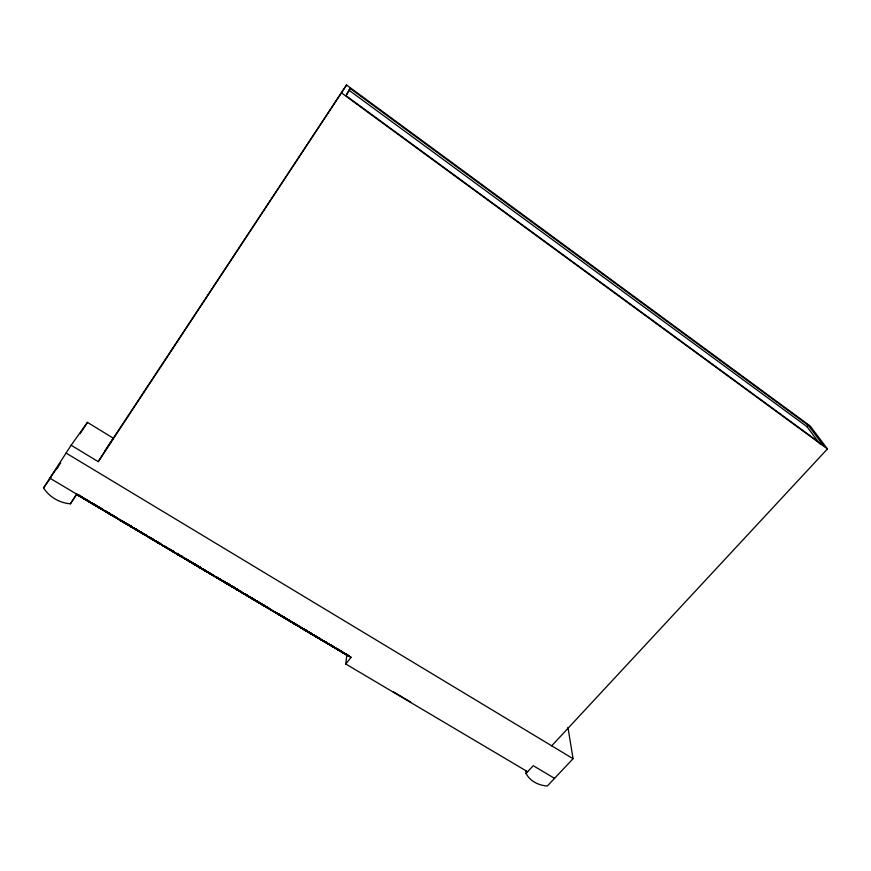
<?xml version="1.0" encoding="UTF-8"?>
<svg xmlns="http://www.w3.org/2000/svg" width="871" height="871" viewBox="0 0 871 871"><rect width="100%" height="100%" fill="white"/><g stroke="black" fill="none" stroke-linecap="round" stroke-linejoin="round"><path stroke-width="1.31" d="M527.63 771.75L345.733 663.985L346.887 655.09L345.896 654.48M350.153 88.45L346.07 95.745L823.498 445.571L808.288 425.309L350.153 88.45L346.037 95.472M76.768 494.184L70.409 503.808A30.594 25.934 24.9 0 1 43.55 487.912L71.128 445.244L98.249 461.663L346.549 84.999L810.172 425.995L827.45 448.924L551.713 745.826M252.862 599.226L265.96 606.695L263.184 605.182L264.675 606.129M259.536 602.884L258.807 602.416L261.213 603.941L257.631 602.046L259.634 603.168M247.07 595.47L238.48 590.647M236.651 589.286L239.579 591.257M223.945 581.686L221.572 580.522M207.723 571.79L214.124 576.101M181.56 556.841L179.731 555.371L180.569 555.698M184.075 557.995L184.902 558.463L184.075 557.93L184.347 558.474M187.047 559.813L188.376 560.902L187.036 559.955M154.722 540.543L149.268 537.516M152.055 539.16L157.074 541.936M145.914 535.175L141.831 533.226L148.386 536.776L147.406 536.155M98.249 461.663L113.284 438.2L87.459 422.37L71.128 445.244M70.409 503.808L76.572 494.216M127.275 524.331L123.083 522.077L128.113 524.886L127.438 524.549M56.582 469.055L58.64 465.876M80.121 433.704L87.459 422.37M109.452 513.836L106.883 512.29M112.457 515.153L113.219 516.176M115.299 517.134L120.22 520.335M102.909 509.698L103.126 510.166M95.309 505.028L96.017 505.866M87.252 500.368C96.779 506.911 72.053 491.298 84.073 498.473M105.141 450.525L346.549 84.999M60.72 462.86L49.854 478.168L351.122 657.365L345.733 663.985M43.55 487.912L50.932 477.493M819.774 443.807L807.014 426.703L808.288 425.309M567.946 727.405L573.064 758.695L547.326 786.001A26.293 21.176 -5.4 0 1 526.073 773.426L533.248 765.696L554.533 778.358M241.213 591.845L243.63 593.565L243.183 593.216M249.487 596.983C251.338 598.192 247.016 595.786 249.607 596.885M251.893 598.453L253.973 599.673L253.091 599.226M255.432 600.337L258.839 602.492M255.279 600.587L257.076 601.687M255.399 600.413L258.415 601.915M257.043 601.197L255.943 600.62M259.427 602.656L260.113 602.917M260.266 603.102L261.344 603.734L260.603 603.211M263.336 604.931L264.403 605.552M263.053 604.942L264.261 605.552M263.488 605.323L271.894 610.375L269.847 609.21M263.565 605.421L259.536 603.07M283.423 616.82L280.386 615.068M297.98 625.683L297.534 625.345L300.876 627.349M311.818 634.132L308.987 632.607M324.687 641.589L327.67 643.201M330.316 645.204L319.113 638.541M343.631 653.098C333.245 646.718 348.171 656.146 351.122 657.365M77.29 494.401L81.286 496.655M77.192 494.532L81.079 496.982M81.079 496.742L82.865 497.755M80.916 496.993L78.738 495.664L84.639 499.094M85.445 499.203L84.269 498.397L85.195 499.061M88.886 501.163L87.862 500.498M93.665 504.527L91.401 503.133L93.545 503.863M94.275 504.886L95.396 505.42L94.841 505.224M105.228 510.994L107.329 512.039M105.979 511.408L109.909 513.607M109.648 513.531L110.171 513.781L108.058 512.725M113.023 515.61L113.97 516.231M113.589 516.078L112.751 515.806L114.515 516.557M131.183 526.389L127.199 523.907L133.601 527.946M123.867 522.339L123.181 522.11M125.5 523.46L124.041 522.556M127.155 524.222L128.712 525.267M271.806 610.527L275.029 612.106M272.579 610.985L275.813 612.574M138.435 530.766L135.822 529.154M138.304 530.929L138.892 531.223L135.941 529.666M141.048 532.366L146.132 535.327L145.315 534.663M139.327 531.343L141.494 532.736M145.86 535.012L143.987 533.945M145.577 535.208L144.39 534.533M148.233 537.026L153.024 539.78L152.229 539.247M156.181 541.305L157.466 541.969M157.335 542.285L155.811 541.283L160.188 543.852M160.547 543.754L158.653 542.666M156.758 541.936L156.04 541.577M160.34 543.602L157.357 542.089M156.791 542.11L158.097 542.851M160.253 543.929L157.705 542.361M166.72 547.739C163.802 546.4 170.041 549.579 171.554 550.831M169.703 549.361L174.548 552.29M171.119 550.276L170.346 549.971M173.971 551.746L173.46 551.746M171.925 550.81L174.037 552.268M181.255 556.417L180.591 556.068M184.946 558.224L184.064 557.778M185.425 559.084L177.085 554.185L179.143 555.023M187.918 560.151L185.36 558.801L188.082 560.282L187.505 560.151M187.788 560.456L186.013 559.291M193.21 563.221L193.721 563.515L192.633 563.047M197.499 565.802L193.024 563.156L193.7 563.613M196.824 565.486L198.675 566.379L196.737 565.268L197.194 565.573M195.398 564.854L197.02 565.758M198.174 566.357L197.173 566.128L201.125 568.023M201.07 567.859L198.599 566.477M196.672 565.736L197.347 566.052L192.197 563.102M200.918 568.11L199.034 567.075M206.993 571.409C199.895 568.175 209.421 573.064 206.993 571.768M209.857 573.423L210.292 573.706M212.361 574.947L214.32 576.069L211.599 574.642L213.482 575.535M219.851 579.182L218.196 578.42M219.111 579.008L220.744 579.89M219.862 579.171L219.263 578.769L223.499 581.164M217.826 578.257C211.773 574.653 220.167 579.901 219.111 579.019M223.041 581.251L224.195 581.991M227.32 583.701L226.787 583.265L230.488 585.454L229.606 584.833M229.726 585.149L230.804 586.096M225.643 582.993L227.037 583.777M232.993 587.392L228.354 584.583L229.258 585.072M226.743 583.57L232.905 586.945M231.359 586.39L236.226 589.144M237.445 589.525L235.355 588.361M231.904 586.575L239.786 590.832M240.821 591.518L239.394 590.712L240.189 591.082M241.006 591.866L238.24 590.386M242.737 592.89L243.499 593.391M247.636 595.666L244.98 594L247.07 595.22M251.305 598.105L244.207 594.033M249.422 596.733L249.955 597.321M249.716 596.885L251.098 597.56M246.014 595.078L247.429 595.742L246.232 594.839M261.333 603.69L260.407 603.168M300.745 627.327L302.585 628.394M330.545 644.845L331.361 645.389L330.893 645.041M333.179 646.511L330.185 644.976L331.22 645.629M335.596 648.046L335.934 648.242M77.606 494.412L81.341 496.633M96.343 505.583L95.701 505.213M103.279 509.698L101.559 508.718M105.859 511.19L106.11 511.397M102.854 509.818L102.571 509.524M112.522 515.164L114.743 516.601M116.54 517.94L116.311 517.744M124.03 522.088L119.795 520.02L122.016 521.13L121.548 520.749M134.395 528.534L138.761 531.158M138.064 530.45L138.652 530.755M138.162 530.624L139.044 530.972L134.058 528.218M149.594 537.211L150.171 537.625M137.999 530.875L135.353 529.318M141.984 533.161L141.32 532.682M151.304 538.463L152.654 539.258L150.498 537.886M145.479 535.11C147.079 536.558 141.646 532.998 144.836 534.598M169.714 549.187L173.688 551.593M177.031 553.542L178.805 554.566M180.047 555.426L180.743 555.818M193.253 563.319L190.085 561.436L190.934 561.784M193.308 563.635L191.892 562.786M206.471 571.191L203.4 569.253L206.732 571.278M196.737 565.638L201.593 568.763L199.121 566.977M200.624 567.946L199.601 567.5M208.071 572.399L202.312 569.09L211.25 574.207M216.977 577.549L216.302 577.255L219.285 579.15M220.733 579.563L219.732 579.008M222.78 580.924L223.531 581.305L223.02 580.924M225.23 582.416L227.483 583.548L226.896 583.32M228.06 583.929L230.096 585.094M234.343 587.675L232.927 586.934M225.741 582.96L227.908 584.18M236.596 589.079L235.943 588.763M246.058 595.056L254.691 599.76M264.174 605.356L263.009 604.833M255.257 600.663L255.987 601.077M281.268 615.492L282.465 616.243L279.156 614.523M281.91 616.113L281.714 616.037M285.155 618.083L285.372 618.149M289.51 620.424L288.987 620.141L290.522 621.208M294.202 623.418L293.679 623.135L294.638 623.669M286.711 619.183L281.213 616.058L285.22 618.399M289.793 620.925L288.007 620.032L293.179 622.961L289.15 620.479M301.312 627.599L301.899 627.915L301.203 627.468M294.06 623.669L293.483 623.364L297.828 625.922L292.765 622.874M294.278 623.745L294.855 624.061L289.901 621.175M305.133 629.885L302.052 628.252L306.429 630.833L304.317 629.635M307.746 631.421L308.334 631.736L305.667 630.201M300.93 627.751C299.123 626.826 302.977 628.764 301.17 627.849M307.496 631.323L306.962 631.029L309.575 632.531M310.098 632.858L311.23 633.555L308.574 632.117L312.885 634.676L312.286 634.349M315.117 635.808L315.716 636.124L314.583 635.427M307.343 631.562L306.755 631.246L307.441 631.682M314.845 635.699C316.794 637.485 313.146 634.861 311.219 633.816M326.592 642.526L327.213 642.863L325.068 641.644M318.155 638.029L314.104 635.623L318.111 637.964M321.443 639.945L320.833 639.619L325.155 642.167M321.726 640.065L322.335 640.403L315.923 636.505L319.156 638.378M326.451 642.776C328.574 643.876 320.354 639.281 323.772 641.132M329.249 644.202L329.869 644.54L329.216 644.126M328.803 644.322L328.182 643.985L328.824 644.398M336.25 648.372L336.598 648.525M343.446 652.706L342.249 651.965M342.27 651.889L346.016 654.295M348.552 655.591L349.206 655.95L347.017 654.698M346.462 654.546L347.104 654.894L346.484 654.502M343.305 652.956L342.662 652.608L344.796 653.903M81.798 497.134L80.894 496.492M85.685 499.366L84.966 498.963L85.314 499.584M88.918 501.348L89.648 501.75L89.005 501.337M84.237 498.778L86.588 500.237M91.749 503.318L98.652 507.064M99.37 507.826L98.521 507.216L101.363 509.1M103.29 509.916L101.395 508.969M99.479 507.902L100.938 508.751M103.039 510.079L103.78 510.493L99.316 507.368M116.779 517.897L120.383 520.085M120.731 520.183L119.958 519.769L121.766 521.076M125.065 522.85L122.397 521.174M124.041 522.415L124.814 522.84L123.377 522.099M131.423 526.607L132.196 527.031L130.258 525.681M134.352 528.305L137.183 529.906M124.259 522.567L123.442 522.262L124.411 522.763M130.922 526.313C127.787 524.984 134.711 528.937 130.639 526.269M149.028 537.037L149.997 537.451M152.969 539.378C151.042 538.224 155.169 540.325 153.089 539.628M156.105 541.229L156.987 541.751M152.599 539.432L153.59 539.955M176.563 553.412L178.631 554.62M170.357 550.037L162.017 545.126L164.739 546.64M178.065 554.402L176.726 553.727L179.992 555.785M199.187 566.825L201.07 567.827M185.817 559.334L183.411 557.81L183.923 558.18M187.494 560.293L185.948 559.16M217.336 577.495L216.454 577.005L217.282 577.538M213.406 575.372L214.146 575.753M217.325 577.723L216.269 577.081L217.739 578.322M217.696 578.039L219.394 578.932M229.411 584.822L228.518 584.332L231.065 585.802M229.606 584.931L233.929 587.37M223.771 581.665L222.649 581.142L224.87 582.557M236.291 588.905L235.682 588.916L240.309 591.213M229.454 585.181L232.024 586.444M235.791 589.003L238.066 590.081M238.796 590.473L239.732 591.006M250.587 597.256L248.779 596.341M268.616 608.067L266.003 606.51M249.106 596.994L252.655 598.813M262.541 604.648L261.463 604.376L263.031 605.138M271.502 609.842L269.988 608.96M279.058 614.197L278.067 613.652L280.723 615.176M276.325 612.781L277.272 613.326M282.346 616.33L287.768 619.401L285.35 618.051M283.935 617.114L285.459 617.996M278.905 614.447L277.958 613.913L279.994 615.307L275.628 612.738L278.796 614.567M287.637 619.477L283.271 617.071L287.822 619.847M286.428 618.911L288.595 620.032M282.716 616.875L283.706 617.419L278.089 613.892M304.567 629.483L306.091 630.375M305.536 630.016L306.57 630.593L301.192 627.632M287.724 619.891L286.777 619.357L291.643 622.101M307.3 631.17L309.009 632.204M312.406 634.142L308.661 631.856L311.35 633.402M319.374 638.247L320.158 638.693L319.309 638.127M323.468 640.631L324.448 641.187M317.523 637.343L318.307 637.79L317.447 637.224M319.047 638.421C316.706 637.137 322.303 640.152 319.232 638.487M321.584 639.706L322.542 640.261M333.539 646.663L334.616 647.262L332.428 645.934M340.735 651.007L341.704 651.562L340.724 651.062M330.349 645.313L334.475 647.512L327.529 643.451M338.253 649.744L337.164 649.135L338.253 649.81M338.536 649.842L339.614 650.441L338.013 649.45M84.999 498.8L87.296 500.15M78.183 495.327L80.698 496.59M82.048 497.123L84.803 498.843M99.436 507.368L101.101 508.501M78.248 495.283L77.824 494.891L78.902 495.414M84.825 499.05L86.523 500.041M88.788 501.293L89.855 501.914M92.293 503.286L92.794 503.569L90.453 502.273M100.524 508.163L99.414 507.978M95.788 505.637L96.278 505.931L95.32 505.42M92.13 503.536L95.168 505.18M95.56 505.659L98.63 507.325M98.989 507.608L96.627 506.28M106.589 511.963L105.064 511.244L105.946 511.832M109.496 513.781L110.258 514.053M124.205 522.165L123.693 521.871L126.698 523.656M127.493 524.211L125.827 523.231M131.042 526.236L128.483 524.636M105.489 511.179L107.775 512.66M127.819 524.592L129.289 525.605M142.049 532.714L145.141 534.696M120.568 520.433L122.963 521.783M137.27 530.101L139.545 531.299M149.431 537.265L153.568 539.585M156.399 541.337L157.292 541.773M163.661 545.573L167.384 547.826L166.753 547.5M151.489 538.583L150.193 537.843L151.325 538.822M151.881 538.79L155.419 540.749M166.568 547.369L163.781 545.725M138.108 530.972L140.569 532.257M151.717 539.04L152.806 539.53M153.002 539.661L156.976 542.165M172.861 551.267L173.775 551.942M165.218 547.075L166.405 547.619M183.574 557.571L181.255 556.112M193.885 563.624L195.55 564.604M164.815 546.846L163.661 545.867L166.546 547.815M172.142 551.201C168.136 548.403 176.421 554.326 174.973 552.562M180.417 555.948L179.339 555.317M184.794 558.627L183.433 557.701L184.249 558.267M192.066 562.72L190.727 561.958L191.914 562.96M192.349 562.862L194.571 563.973L192.611 562.764M187.091 560.053L186.013 559.432M196.476 565.508L199.764 567.25M211.555 574.316L214.484 575.818L211.762 574.403M220.015 579.15L219.503 578.856L220.766 579.542M220.156 579.248L224.914 582.078L224.185 581.708M225.6 582.394L227.494 583.603M217.184 577.745L217.902 578.083M223.673 581.403L224.457 581.98M233.776 587.348L232.056 586.325M235.486 588.361L238.153 589.863M218.784 578.769L220.777 579.814M219.993 579.498L223.128 581.36M223.041 581.436L225.023 582.307M226.83 583.548L227.342 583.842L226.634 583.505M253.603 599.128L254.125 599.422L253.298 598.867M242.726 593.064L241.822 592.574L244.381 594.044M244.435 593.935L238.425 590.451M249.683 596.994L252.1 598.486M262.748 604.648L261.67 604.017M242.726 593.075L245.818 594.915M250.01 597.397L251.088 598.029M252.971 599.085L251.458 598.333M255.965 600.936L251.175 598.203M256.226 601.11L257.304 601.73M289.945 620.675L294.899 623.745M292.308 622.155L291.197 621.535L291.796 621.85M328.803 643.952L327.725 643.321M336.38 648.492L341.508 651.693L332.308 646.282M326.004 642.515L324.916 641.883M86.185 499.649L86.762 499.987L84.171 498.702L85.086 499.41M95.81 505.213L93.36 503.906M87.013 500.433L88.82 501.456L85.238 499.366M96.213 505.703L97.389 506.389M102.136 509.208L105.554 511.255M115.233 516.841L116.289 517.603M121.221 520.477L122.18 520.88M96.855 506.269L95.679 505.637M122.735 521.468L123.312 521.794M140.405 531.909L143.421 533.673M107.895 512.975L110.671 514.641M114.58 516.851L108.788 513.4M123.54 522.121L121.973 521.359M129.812 525.855L131.434 526.759M136.137 529.535L134.036 528.512M138.761 531.005L143.269 533.923M145.13 534.805L146.883 535.828M155.038 540.608L155.604 540.945M157.488 542.045L161.462 544.549L157.313 542.219M191.446 562.078L192.643 562.884M130.759 526.563L128.614 525.148M131.151 526.824L135.288 529.122M143.824 534.195L144.673 534.848M157.139 542.023L157.901 542.622M170.749 550.124L171.794 550.668L165.926 547.042L167.395 547.957M207.657 571.812L208.811 572.497M217.848 577.789L218.425 578.126M171.424 550.668L169.41 549.372L170.03 549.917M172.044 550.984L173.939 552.051M178.653 554.816L175.975 553.433L177.989 554.664M185.36 558.953L184.783 558.474L186.971 560.02M204.402 569.95L202.464 568.839L205.534 570.701M205.894 570.941L207.037 571.616M225.491 582.427L226.493 583.08M244.588 593.684L246.787 594.991M192.48 563.297L189.083 561.218L191.043 562.426M230.946 585.813L231.523 586.183M237.239 589.471L237.805 589.798M241.8 592.182L242.356 592.52M247.266 595.361L247.832 595.699M250.674 597.452L253.047 598.856M259.885 602.874L258.752 602.199M265.132 605.9L265.699 606.238M205.741 571.191L206.307 571.518M223.444 581.686L225.447 582.895M225.077 582.655L226.34 583.33M228.376 584.55L233.951 587.653M244.141 593.695L245.012 594.272M245.404 594.599L245.97 594.926M255.04 600.054L255.606 600.391M256.194 600.827L258.023 601.828M257.794 601.785L258.349 602.111L256.673 601.11M269.139 608.372L269.705 608.698M279.58 614.501L280.146 614.828M285.688 618.214L286.254 618.552M297.381 625.095L295.378 623.963M282.868 616.657L283.423 616.984M286.298 618.606L288.813 620.108M288.943 620.272L284.991 618.225M297.555 625.28L298.111 625.618L295.182 624.159L298.339 625.999M304.317 629.21L302.531 628.231M304.458 629.385L305.024 629.722M269.553 608.949L264.414 606.064M283.652 617.212L284.218 617.539M295.149 623.974L295.715 624.3M318.209 637.474L316.064 636.255L317.196 636.962M264.991 606.401L267.027 607.555L264.73 606.085M281.398 616.015L279.123 614.654M281.638 616.243L282.204 616.581M292.014 622.34L292.569 622.667M295.89 624.496L296.456 624.823M296.663 625.008L297.229 625.334M297.403 625.53L299.493 626.782M302.738 628.568L303.293 628.895M303.598 629.134L304.164 629.461M306.222 630.539L306.788 630.865M309.129 632.368L309.684 632.694M312.929 634.447L313.495 634.774M313.593 634.926L318.296 637.616M320.909 639.27L318.851 637.942L320.844 639.14M334.714 647.393L331.895 645.705M347.05 654.633L344.872 653.392L348.139 655.275M286.929 619.401L289.978 621.11M299.657 626.968L302.444 628.633M308.857 632.444L301.039 627.882M310.076 632.977L310.642 633.304M310.751 633.467L317.011 637.049M323.174 640.718L324.861 641.764M302.596 628.808L304.36 629.787M337.317 649.363L331.405 645.847M337.327 649.461L339.472 650.681L338.394 650.006M100.949 508.348L102.865 509.557M110.726 514.151L111.934 514.87M157.869 542.11L159.055 542.818M171.478 550.211L173.623 551.495M83.474 498.114L81.667 497.352M110.835 514.391L111.717 514.837M115.114 516.917L115.712 517.276M121.798 520.814L122.626 521.489M185.512 558.703L186.176 559.04M211.925 574.359L212.557 574.642M218.349 578.181L219.013 578.475M251.675 597.887L252.808 598.562M258.992 602.253L259.569 602.59M86.403 500.074L91.923 503.503M114.46 516.732L117.618 518.43L116.954 517.929M128.897 525.224L131.477 526.911M178.141 554.424L180.341 555.829M199.829 567.326L197.891 566.488M205.186 570.603L206.863 571.594M212.633 574.936L215.104 576.45M218.458 578.409L219.046 578.758M224.653 582.068L225.6 582.655M231.479 585.987L232.1 586.521M234.93 588.023L232.601 586.891M238.632 590.407L239.198 590.745M243.782 593.445L244.533 593.804M270.271 609.036L263.162 604.975M296.978 624.943L300.735 627.185M325.003 641.524L326.102 642.167M339.483 650.125L340.049 650.463L337.382 648.928L339.483 650.212M144.107 534.511L142.637 533.488M177.88 554.522L181.386 556.721M204.837 570.538L203.172 569.569L205.404 570.875M237.652 590.048L240.908 591.779M244.707 594.022L246.145 594.947M263.619 605.269L264.185 605.606M281.213 615.666L281.79 616.004M295.323 624.159L297.642 625.454M313.037 634.589L314.061 635.111M323.108 640.588L324.502 641.306M330.468 644.965L331.546 645.607L328.323 643.745L330.501 645.063M212.47 575.187L214.952 576.689M218.305 578.66L220.994 580.173M238.088 590.386L236.956 589.711M264.044 605.857L263.009 605.214M337.469 649.211L336.391 648.579M327.572 643.56L325.471 642.286M344.829 653.838L349.053 656.19L344.72 653.642L345.798 654.306M393.213 691.726L410.677 702.07M76.506 494.369L346.843 655.144M328.759 643.854L325.536 641.981M335.27 647.73L335.803 648.035L333.647 646.848M238.741 590.2L239.296 590.538M262.465 604.409L259.689 602.83M322.608 640.381L321.639 639.793M346.037 654.23L342.804 652.368L344.404 653.272L343.795 652.804M186.111 558.91L186.677 559.247M191.478 562.187L192.056 562.535M217.783 577.843L219.035 578.649M225.328 582.383L226.645 583.287M238.001 589.863L236.618 589.177M244.424 593.674L245.089 594.131M245.284 594.36L247.037 595.481M248.409 596.036L249.846 596.907M250.478 597.419L252.361 598.453M278.938 614.316L276.129 612.727M284.534 617.637L282.084 616.265M94.155 504.222L95.331 504.919M101.123 508.359L103.333 509.84M107.732 512.377L106.578 511.691M107.939 512.409L108.537 512.769M114.025 516.122L114.624 516.481M122.789 521.239L123.932 521.925M128.777 524.897L129.365 525.246M129.659 525.333L130.639 526.062M139.806 531.55L138.239 530.602M140.144 531.658L142.267 532.965L141.135 532.562M150.705 537.951L152.654 539.182M154.439 540.26L153.231 539.606M157.662 542.23L158.239 542.579M158.653 542.731L159.241 543.079M168.419 548.48L169.954 549.405M172.175 550.766L173.275 551.43M179.208 554.958L176.628 553.51M181.331 556.253L181.908 556.591M186.111 559.051L186.677 559.4M193.22 563.395L193.787 563.733M198.044 566.237L198.61 566.575M224.097 581.741L224.762 582.329M226.155 582.982L223.945 581.98M237.848 590.103L236.063 589.177M298.557 626.314L301.061 627.719M79.599 495.675L77.04 494.608L77.769 494.924M86.567 499.812L84.4 498.528M87.372 500.346L88.537 501.043M93.23 503.917L95.995 505.692M98.238 506.737L95.843 505.387M107.449 512.366L106.306 511.68M111.434 514.75L112.032 515.099M115.941 517.32L112.25 515.36L113.35 516.198M136.105 529.416L134.972 528.741M136.747 529.895L139.643 531.8M151.129 538.55L149.159 537.167M151.521 538.681L152.109 539.029M158.304 542.72L159.763 543.395M165.174 546.803L166.709 547.892M181.745 556.841L180.656 556.188M182.257 557.048L184.347 558.431M193.068 563.646L194.832 564.615M208.659 572.748L210.14 573.641M225.175 582.623L226.493 583.526M250.881 597.996L249.846 597.375M94.601 504.842L92.032 503.547M102.147 509.47L99.272 507.619L107.024 512.518L105.837 511.397M110.955 514.728L108.091 513.008M111.172 514.761L113.034 515.719M113.861 516.372L114.95 517.167M150.552 538.354L148.462 537.069M150.933 538.496L152.643 539.356M158.5 542.981L160.046 543.907M163.487 546.041L164.064 546.389M164.499 546.553L166.034 547.489M83.311 498.364L83.91 498.724M97.225 506.639L99.098 507.608M106.687 512.268L107.285 512.616M111.27 515.001L112.413 515.686M66.076 453.062L573.064 758.695M285.971 618.497L285.002 617.931M291.807 621.97L290.979 621.458M294.289 623.364L292.612 622.253M296.445 624.627L295.617 624.115M303.685 629.036L304.512 629.537M258.197 601.872L251.871 598.29M240.668 591.507L239.775 590.974M249.999 597.125L250.913 597.528M209.378 572.835L211.359 574.022M232.121 586.433L229.704 584.909M252.22 598.693L253.145 599.106L252.361 598.584M258.045 602.111L255.813 600.587M258.426 602.405L259.297 602.928M179.981 555.273L180.928 555.85M196.117 564.941L197.532 565.932M207.603 571.953L208.517 572.508M219.416 579.063L220.091 579.389M178.326 554.381L176.9 553.499M207.472 572.127L206.558 571.572M211.207 574.272L209.846 573.575M172.502 551.158L173.699 551.691M207.45 572.203L208.8 572.683M108.254 512.747L109.093 513.095M115.462 516.884L116.496 517.646M122.996 521.522L123.998 522.132M150.552 538.202L148.843 536.971M172.6 551.365L173.852 552.138M97.988 506.748L98.793 507.074M108.929 513.357L106.142 511.93M123.769 522.186L120.383 520.401M128.07 524.821L129.006 525.529M135.832 529.448L134.363 528.719M140.351 532.29L142.931 533.814M80.132 496.241L80.763 496.437M101.569 508.98L102.702 509.807M114.362 516.808L112.326 515.458M126.088 523.809L128.462 525.202M324.186 641.23L325.297 641.927M127.242 523.983L128.233 524.571M142.55 533.237L141.592 532.638M167.069 548.186C170.792 549.939 160.373 543.918 163.628 545.975M112.49 515.207L113.295 515.708M144.989 534.946L145.762 535.425M98.543 507.085L100.372 508.152M239.438 590.767L240.037 591.333M242.857 593.075L243.782 593.63M226.384 583.015L227.048 583.526M226.231 583.265L227.168 583.951M190.967 561.882L190.248 561.436M194.298 564.038L195.017 564.843L194.146 564.288M219.525 579.291L220.766 580.151L220.33 579.618M170.074 549.449L169.758 549.253M189.704 561.272L194.418 564.223L189.922 561.555L193.09 563.57M159.578 543.134L160.199 543.656M180.232 555.927L181.549 556.83M144.869 534.38L145.588 534.968M153.753 539.933L154.515 540.401M157.139 541.914L156.018 541.424M159.426 543.384L160.536 544.223M331.993 645.879L333.201 646.576M312.047 634.001L311.459 633.631M279.417 614.599L280.212 615.057M96.158 505.441L95.102 505.278M124.39 522.208L128.277 524.636L127.09 524.418M160.024 543.406L160.689 543.972M304.164 629.635L311.089 633.805M91.618 502.926L92.5 503.863M226.917 583.679L227.07 583.439M252.503 598.856L253.352 599.39M348.977 90.203L807.014 426.703M341.748 93.088L827.45 448.924M525.801 770.813L526.073 773.426M247.092 594.708A1.698 0.849 36.1 0 1 246.765 594.414M233.929 586.716A1.698 0.86 35.6 0 1 233.537 586.531M229.411 584.136A1.709 0.86 35.4 0 1 229.04 583.886M225.132 581.567A1.709 0.86 35.3 0 1 224.816 581.273M178.13 553.793A1.742 0.882 33.5 0 1 177.346 553.466M182.583 556.199A1.731 0.871 33.7 0 1 182.191 556.068M186.666 558.953A1.731 0.871 33.9 0 1 186.274 558.747M191.054 561.566A1.731 0.871 34 0 1 190.684 561.316M200.003 566.705A1.72 0.871 34.3 0 1 199.611 566.586M195.648 564.223A1.731 0.871 34.2 0 1 195.256 564.027M178.283 553.597A1.742 0.882 33.6 0 1 177.891 553.455M308.192 631.987L307.594 631.671L308.192 631.987M322.488 640.152L321.867 639.826L322.488 640.152M329.717 644.78L329.096 644.453L329.717 644.78M341.65 651.454L341.007 651.105L341.65 651.454M99.229 507.76L99.73 508.022L99.185 507.76M169.66 549.655L170.302 549.982L169.66 549.655M188.092 560.14L187.254 559.672L188.092 560.118M209.857 573.553L210.575 573.924L209.857 573.553M229.639 585.17L230.369 585.671L229.639 585.17M211.816 574.544L211.076 574.25L211.773 574.61"/></g></svg>
